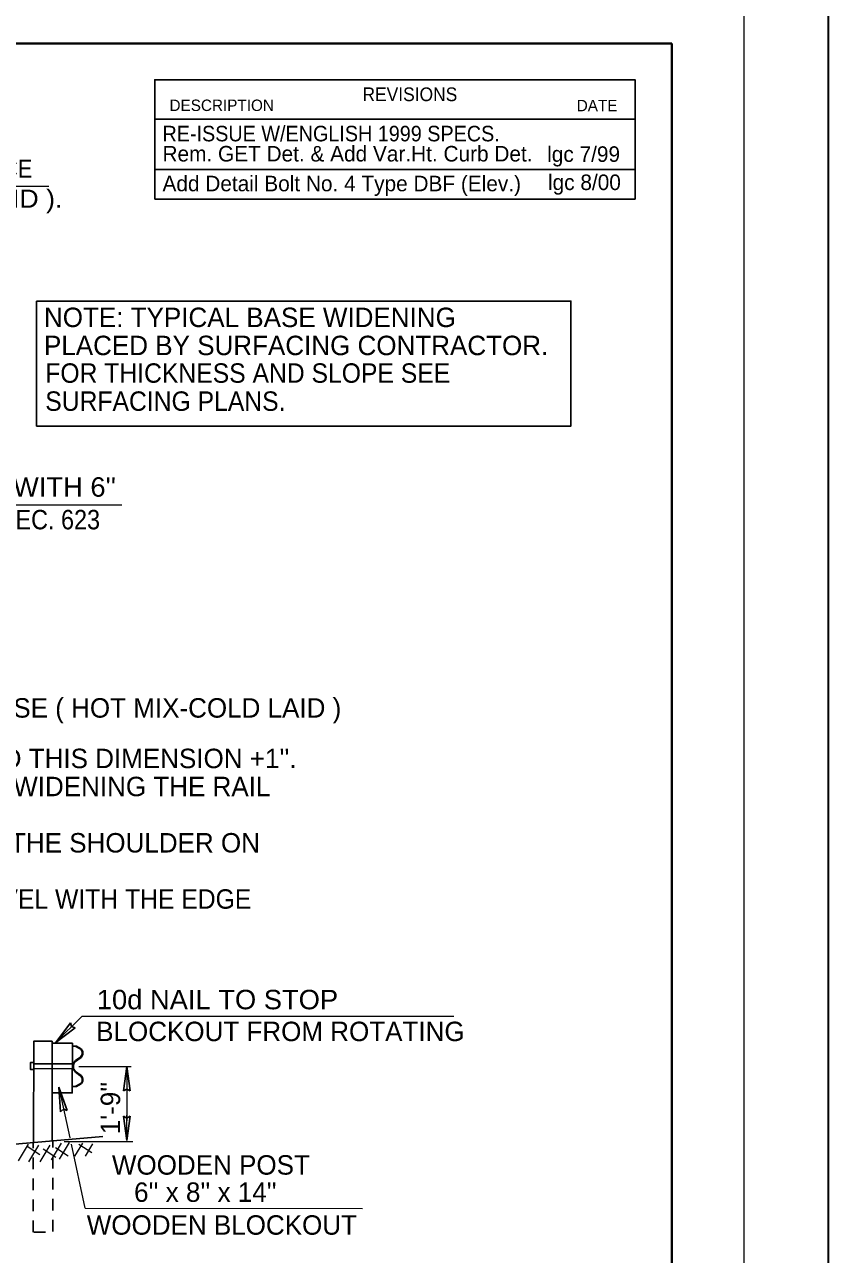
# Model space of a CAD drawing. Extents: x 578 to 948, y 17 to 286.
# Drawn here: x 892.5 to 948.3, y 155.1 to 240.6 of the extents above; entities that cross this region are included whole.
import ezdxf

# ---------------------------------------------------------------- set-up
doc = ezdxf.new("R2010")
doc.units = 0
doc.header["$LTSCALE"] = 0.54
doc.linetypes.add('SHORT_DASHED', pattern=[2.7, 1.5, -1.2])
doc.layers.add('1', color=7, linetype='Continuous', lineweight=13)

msp = doc.modelspace()

# ---------------------------------------------------------------- linework, layer by layer
at = {"layer": '1'}
for p, q in [((942.4576, 21.5179), (942.4576, 251.7561)), ((862.9008, 229.3592), (894.1678, 229.3288)), ((896.2562, 168.121), (899.872, 168.121)), ((899.5848, 168.0416), (899.5848, 164.3493)), ((895.6362, 163.1712), (894.9443, 166.3631)), ((899.5848, 163.1166), (899.5848, 164.7583)), ((892.7372, 162.7326), (892.0363, 161.5748)), ((893.5481, 161.9963), (892.6558, 162.5698)), ((893.4562, 162.6673), (892.7553, 161.5094)), ((894.2404, 162.6673), (893.5395, 161.5094)), ((895.0209, 162.7933), (894.32, 161.6354)), ((895.5152, 161.9009), (894.6228, 162.4745)), ((895.5748, 162.8436), (894.8738, 161.6858)), ((895.2221, 162.9123), (899.993, 162.9123)), ((896.698, 158.2729), (895.7331, 162.7244)), ((896.4995, 162.7967), (895.9578, 161.9018)), ((897.1427, 162.127), (896.2503, 162.7006)), ((897.1878, 162.7463), (896.6767, 161.9018)), ((894.6592, 161.8002), (893.7668, 162.3738)), ((896.698, 158.2729), (915.9515, 158.253))]:
    msp.add_line(p, q, dxfattribs=at)
at = {"layer": '1', "lineweight": 40}
for p in [(612.1157, 239.2435), (937.4521, 34.031)]:
    msp.add_line(p, (937.4521, 239.2435), dxfattribs=at)
at = {"layer": '1', "lineweight": 25}
for p, q in [((901.5273, 233.9804), (934.8863, 233.9804)), ((901.5273, 230.4931), (934.8923, 230.4931)), ((901.5273, 228.4222), (934.8923, 228.4222)), ((894.6386, 169.8003), (895.6681, 171.1578)), ((894.6386, 169.8003), (895.9961, 170.8297)), ((894.3953, 169.7552), (895.8158, 169.7437)), ((894.4013, 166.2982), (894.4013, 169.8873)), ((896.09, 169.5348), (895.8059, 169.535)), ((896.3324, 169.3585), (896.0017, 169.5347)), ((896.3708, 169.3853), (896.09, 169.5348)), ((896.3991, 168.7676), (896.0171, 168.4847)), ((896.3215, 168.7643), (896.0178, 168.5394)), ((893.1056, 168.0001), (895.8033, 167.9785)), ((893.1068, 168.3267), (895.8057, 168.305)), ((896.3993, 167.5096), (896.0173, 167.7926)), ((896.3217, 167.5128), (896.0178, 167.7378)), ((899.584, 168.1207), (899.3521, 166.4329)), ((899.584, 168.1207), (899.8159, 166.4329)), ((896.0903, 166.7423), (895.8094, 166.7423)), ((896.3327, 166.9187), (896.0015, 166.7423)), ((896.371, 166.8919), (896.0903, 166.7423)), ((894.8677, 166.6877), (895.4266, 165.0783)), ((894.8677, 166.6877), (894.9718, 164.9872)), ((899.5857, 162.9846), (899.3538, 164.6725)), ((899.5857, 162.9846), (899.8176, 164.6725)), ((891.0088, 162.6573), (897.9088, 163.2706))]:
    msp.add_line(p, q, dxfattribs=at)
at = {"layer": '1', "linetype": 'SHORT_DASHED', "lineweight": 25}
for p, q in [((893.0726, 156.618), (893.0726, 162.8407)), ((894.4322, 156.6683), (894.4322, 162.9616)), ((893.1229, 156.618), (894.4331, 156.618))]:
    msp.add_line(p, q, dxfattribs=at)
at = {"layer": '1', "lineweight": 35}
msp.add_lwpolyline([(578.1608, 17.2763), (948.3188, 17.2763), (948.3188, 286.1043), (578.1608, 286.1043)], close=True, dxfattribs=at)
at = {"layer": '1', "lineweight": 25}
for points in [[(934.8923, 228.4222), (934.8923, 236.725), (901.5273, 236.725), (901.5273, 228.4222)], [(895.6681, 171.1578), (895.7414, 170.8997), (895.9961, 170.8297)], [(893.0874, 162.842), (893.1123, 169.8873), (894.4013, 169.8873)], [(895.8158, 169.7437), (895.7915, 166.2982), (895.0028, 166.2982)], [(893.1053, 167.9108), (892.8991, 167.9108), (892.8991, 168.41), (893.1115, 168.41)], [(894.8935, 166.2982), (894.4013, 166.2982), (894.4013, 162.9588)], [(899.8159, 166.4329), (899.5816, 166.5634), (899.3521, 166.4329)], [(895.4266, 165.0783), (895.1712, 165.1603), (894.9718, 164.9872)], [(899.3538, 164.6725), (899.5881, 164.5418), (899.8176, 164.6725)]]:
    msp.add_lwpolyline(points, dxfattribs=at)
msp.add_lwpolyline([(893.3147, 221.3299), (930.4299, 221.3299), (930.4299, 212.6491), (893.3147, 212.6491)], close=True, dxfattribs=at)
at = {"layer": '1'}
for points in [[(859.6978, 208.5087), (862.0823, 207.1761), (899.2302, 207.1823)], [(922.306, 171.6151), (896.4523, 171.6151), (894.6378, 169.8005)]]:
    msp.add_lwpolyline(points, dxfattribs=at)
at = {"layer": '1', "lineweight": 25}
for centre, radius, start, end in [((896.135, 169.065), 0.3537, 301.81191, 56.11069), ((896.135, 169.065), 0.3977, 311.60535, 53.63612), ((896.3386, 168.1387), 0.5134, 128.6839, 231.45176), ((896.3386, 168.1387), 0.4723, 132.89847, 227.11893), ((896.1352, 167.2122), 0.3537, 303.88931, 58.18809), ((896.1352, 167.2122), 0.3977, 306.36388, 48.39465)]:
    msp.add_arc(centre, radius, start, end, dxfattribs=at)

# ---------------------------------------------------------------- texts
at = {"layer": '1'}
for s, height, width, p in [('REVISIONS', 0.9523, 0.95, (915.9509, 235.2331)), ('RE-ISSUE W/ENGLISH 1999 SPECS.', 1.081, 0.95, (902.0599, 232.4377)), ('BACKFILL WITH ASPHALT SURFACE', 1.261, 0.9, (866.5363, 229.9139)), ('COURSE ( HOT MIX = COLD LAID ).', 1.261, 1.1, (864.2413, 227.8243)), ('FOR THICKNESS AND SLOPE SEE', 1.351, 0.95, (893.9154, 215.6571)), ('SURFACING PLANS.', 1.351, 0.95, (893.9154, 213.7056)), ("TO BE BACKFILLED & RAMMED WITH 6''", 1.351, 1.05, (862.5843, 207.7387)), ('LAYERS, COVERED BY STD.  SPEC. SEC. 623', 1.351, 0.9, (862.3918, 205.4699)), ('FOR POSITIVE GRADE & LEVEL SHLDRS, MEASURE FROM A LINE LEVEL WITH THE EDGE', 1.351, 0.95, (833.9368, 179.0983)), ('10d NAIL TO STOP', 1.351, 1.05, (897.4978, 172.1083))]:
    msp.add_text(s, height=height, dxfattribs=dict(at, width=width)).set_placement(p)
for s, height, p in [('DESCRIPTION', 0.7936, (902.548, 234.5474)), ('DATE', 0.7936, (930.8356, 234.5289)), ('Rem. GET Det. & Add Var.Ht. Curb Det.', 1.081, (902.0601, 231.038)), ('lgc 7/99', 1.081, (928.7834, 231.0109)), ('Add Detail Bolt No. 4 Type DBF (Elev.)', 1.081, (902.0601, 228.9671)), ('lgc 8/00', 1.081, (928.8393, 229.0519)), ('NOTE: TYPICAL BASE WIDENING ', 1.351, (893.8263, 219.5288)), ('PLACED BY SURFACING CONTRACTOR. ', 1.351, (893.8263, 217.5773)), ('SEE 1999 STD. SPECIFICATIONS-SEC. 405, ASPH SURFACE COURSE ( HOT MIX-COLD LAID )', 1.351, (834.1706, 192.3809)), ("MEASURE DIRECTLY BELOW RAIL,  GUARDRAIL TO BE INSTALLED THIS DIMENSION +1''.", 1.351, (834.0399, 188.8693)), ('WHEN INSTALLING GUARDRAIL IN AN AREA WITH NO SHOULDER WIDENING THE RAIL', 1.351, (833.9699, 186.9197)), ('FOR NEGATIVE GRADE SHOULDERS, MEASURE TO A LINE FROM THE SHOULDER ON ', 1.351, (833.8459, 183.0056)), ('BLOCKOUT FROM ROTATING', 1.351, (897.4538, 169.8952)), ('WOODEN POST', 1.351, (898.5477, 160.6135)), ("6'' x 8'' x 14''", 1.351, (900.0862, 158.7211)), ('WOODEN BLOCKOUT', 1.351, (896.7996, 156.4386))]:
    msp.add_text(s, height=height, dxfattribs=at).set_placement(p)
msp.add_text("1'-9''", height=1.351, rotation=90, dxfattribs=at).set_placement((899.1178, 163.4213))

doc.saveas('drawing.dxf')
